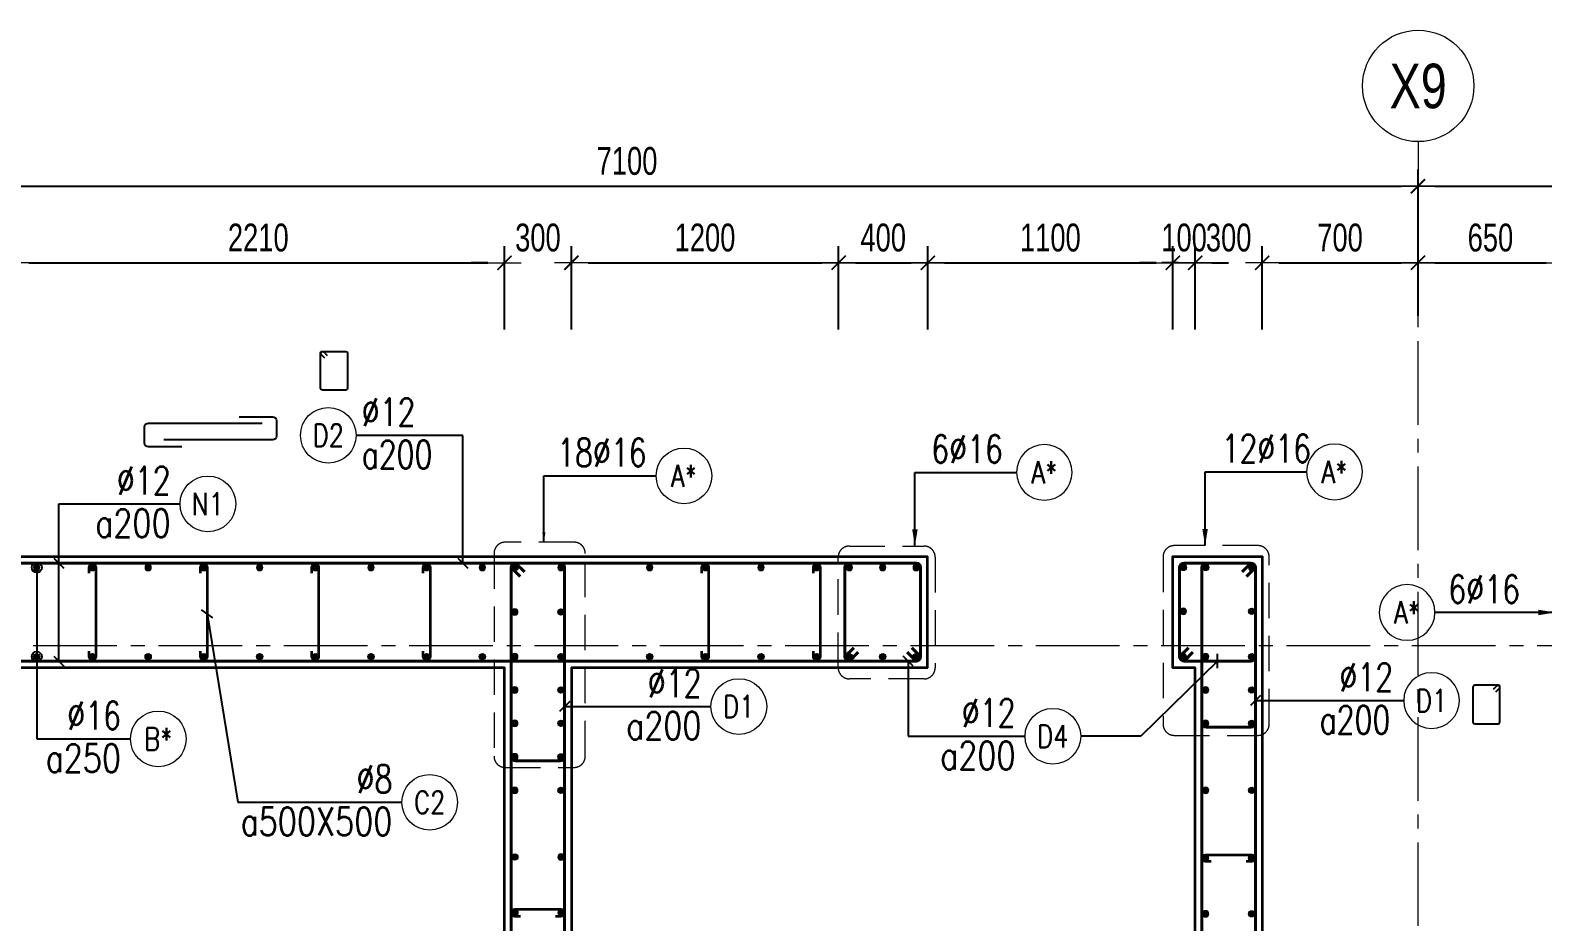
# Model space of a CAD drawing. Header units: millimetres. Extents: x 931337 to 1117500, y 19732 to 157199.
# Drawn here: x 1010173 to 1016962, y 115399 to 119401 of the extents above; entities that cross this region are included whole.
import ezdxf
from ezdxf.enums import TextEntityAlignment as Align

# ---------------------------------------------------------------- set-up
doc = ezdxf.new("R2010")
doc.units = ezdxf.units.MM
doc.header["$MEASUREMENT"] = 0
doc.linetypes.add('HIDDEN2', pattern=[4.7625, 3.175, -1.5875])
doc.linetypes.add('OF_Grid_1$0$CENTER2', pattern=[1.125, 0.75, -0.125, 0.125, -0.125])
doc.layers.get('0').update_dxf_attribs({"lineweight": 20})
doc.layers.get('Defpoints').update_dxf_attribs({"color": 151, "lineweight": 9})
for name, color, linetype, lineweight in [('KC-LEADER', 153, 'Continuous', 18), ('KC-THEP', 6, 'Continuous', 40), ('NDC_S_DIM', 1, 'Continuous', 15), ('NDC_S_HIDDEN', 8, 'HIDDEN2', 13), ('NDC_S_LEADER', 1, 'Continuous', 15), ('NDC_S_REBAR', 4, 'Continuous', 35), ('NDC_S_STIRRUP', 4, 'Continuous', 40), ('NDC_S_VN TEXT', 7, 'Continuous', 20), ('NDC_S_WALL', 6, 'Continuous', 35), ('OF_Grid_1$0$NDC_S_AXIS', 5, 'OF_Grid_1$0$CENTER2', 13), ('OF_Grid_1$0$NDC_S_SYMBOL', 1, 'Continuous', 15), ('OF_Grid_1$0$NDC_S_TEXT SYMBOL', 7, 'Continuous', 20)]:
    doc.layers.add(name, color=color, linetype=linetype, lineweight=lineweight)
doc.layers.add('Ligature', color=1, linetype='Continuous')
doc.styles.add('NDC_DIM', font='', dxfattribs={"width": 0.75})
doc.styles.add('NDC_EN TXT', font='romans.shx', dxfattribs={"width": 0.8})
doc.styles.add('OF_Grid_1$0$NDC_ANNO', font='', dxfattribs={"width": 0.8})
doc.styles.get('NDC_DIM').set_extended_font_data('Dotum')
doc.styles.get('OF_Grid_1$0$NDC_ANNO').set_extended_font_data('Dotum')
doc.dimstyles.new('NDC_dim_30', dxfattribs={"dimscale": 30, "dimtxt": 2.5, "dimasz": 1.5, "dimexe": 1.5, "dimexo": 2.5, "dimgap": 1, "dimtad": 1, "dimdec": 0, "dimzin": 0, "dimdsep": 46, "dimtxsty": 'NDC_DIM', "dimblk": 'DIMMARK', "dimcen": 0.09, "dimdle": 1.2, "dimclrd": 1, "dimclre": 1, "dimclrt": 3, "dimadec": 0, "dimazin": 0, "dimtfac": 1, "dimtdec": 0, "dimtix": 1, "dimtofl": 0, "dimtmove": 0, "dimatfit": 3, "dimfxl": 6, "dimfxlon": 1, "dimtolj": 1, "dimtzin": 0, "dimarcsym": 0})
doc.dimstyles.new('NDC_dim_50', dxfattribs={"dimscale": 50, "dimtxt": 2.5, "dimasz": 1.5, "dimexe": 1.5, "dimexo": 2.5, "dimgap": 1, "dimtad": 1, "dimdec": 0, "dimzin": 0, "dimdsep": 46, "dimtxsty": 'NDC_DIM', "dimblk": 'DIMMARK', "dimcen": 0.09, "dimdle": 1.2, "dimclrd": 1, "dimclre": 1, "dimclrt": 3, "dimadec": 0, "dimazin": 0, "dimtfac": 1, "dimtdec": 0, "dimtix": 1, "dimtofl": 0, "dimtmove": 0, "dimatfit": 3, "dimfxl": 6, "dimfxlon": 1, "dimtolj": 1, "dimtzin": 0, "dimarcsym": 0})

# ---------------------------------------------------------------- blocks, each defined once
blk = doc.blocks.new('THEP')
at = {"layer": 'KC-LEADER', "color": 6}
blk.add_circle((0, 0), 14, dxfattribs=at)
at = {"layer": 'KC-THEP'}
for p, q in [((-14, 0), (14, 0)), ((9.9, 9.9), (-9.9, -9.9)), ((-9.9, 9.9), (9.9, -9.9)), ((0, 14), (0, -14))]:
    blk.add_line(p, q, dxfattribs=at)
blk = doc.blocks.new('DIMMARK')
at = {"layer": 'NDC_S_DIM', "color": 1}
blk.add_line((-1.5, 0), (1, 0), dxfattribs=at)
at = {"layer": 'NDC_S_DIM', "color": 2, "const_width": 0.1}
blk.add_lwpolyline([(-0.424, -0.424), (0.424, 0.424)], dxfattribs=at)
blk = doc.blocks.new('*U9')
blk.add_circle((2.5, 0), 2.5)
at = {"layer": 'NDC_S_VN TEXT', "color": 3, "style": 'NDC_EN TXT', "width": 0.75}
blk.add_attdef('DK2', text='', height=2.5, dxfattribs=at).set_placement((-0.85, 0.85), align=Align.RIGHT)
at = {"layer": 'NDC_S_VN TEXT', "color": 7, "style": 'NDC_EN TXT', "width": 0.8}
blk.add_attdef('SH3', text='', height=2, dxfattribs=at).set_placement((2.5, 0), align=Align.MIDDLE)
blk = doc.blocks.new('*U10')
blk.add_circle((2.5, 0), 2.5)
at = {"layer": 'NDC_S_VN TEXT', "color": 3, "style": 'NDC_EN TXT'}
for tag, width, p in [('DK2', 0.75, (-0.85, 0.85)), ('KC2', 0.8, (-0.85, -2.97))]:
    blk.add_attdef(tag, text='', height=2.5, dxfattribs=dict(at, width=width)).set_placement(p, align=Align.RIGHT)
at = {"layer": 'NDC_S_VN TEXT', "color": 7, "style": 'NDC_EN TXT', "width": 0.8}
blk.add_attdef('SH3', text='', height=2, dxfattribs=at).set_placement((2.5, 0), align=Align.MIDDLE)
blk = doc.blocks.new('*U11')
blk.add_circle((-2.5, 0), 2.5)
at = {"layer": 'NDC_S_VN TEXT', "color": 3, "style": 'NDC_EN TXT', "width": 0.75}
for tag, p in [('DK1', (0.5, 0.85)), ('KC1', (0.5, -2.97))]:
    blk.add_attdef(tag, p, '', height=2.5, dxfattribs=at)
at = {"layer": 'NDC_S_VN TEXT', "color": 7, "style": 'NDC_EN TXT', "width": 0.8}
blk.add_attdef('SH2', text='', height=2, dxfattribs=at).set_placement((-2.5, 0), align=Align.MIDDLE)
blk = doc.blocks.new('*U13')
blk.add_circle((-2.5, 0), 2.5)
at = {"layer": 'NDC_S_VN TEXT', "color": 3, "style": 'NDC_EN TXT', "width": 0.75}
blk.add_attdef('DK1', (0.5, 0.85), '', height=2.5, dxfattribs=at)
at = {"layer": 'NDC_S_VN TEXT', "color": 7, "style": 'NDC_EN TXT', "width": 0.8}
blk.add_attdef('SH2', text='', height=2, dxfattribs=at).set_placement((-2.5, 0), align=Align.MIDDLE)
blk = doc.blocks.new('*D931')
at = {"layer": 'Defpoints', "color": 0, "ltscale": 200, "transparency": 16777216}
for p in [(1012301.9, 118356.8), (1012301.9, 116539.1), (1010091.7, 116352.9)]:
    blk.add_point(p, dxfattribs=at)
at = {"layer": 'NDC_S_DIM', "color": 1, "lineweight": -2, "ltscale": 200, "transparency": 16777216}
for p, q in [((1010091.7, 118056.8), (1010091.7, 118431.8)), ((1012301.9, 118056.8), (1012301.9, 118431.8)), ((1010166.7, 118356.8), (1012226.9, 118356.8))]:
    blk.add_line(p, q, dxfattribs=at)
at = {"layer": 'NDC_S_DIM', "color": 1, "lineweight": -2, "ltscale": 200, "transparency": 16777216, "xscale": 75, "yscale": 75, "zscale": 75, "rotation": 180}
blk.add_blockref('DIMMARK', (1010091.7, 118356.8), dxfattribs=at)
at = {"layer": 'NDC_S_DIM', "color": 1, "lineweight": -2, "ltscale": 200, "transparency": 16777216, "xscale": 75, "yscale": 75, "zscale": 75}
blk.add_blockref('DIMMARK', (1012301.9, 118356.8), dxfattribs=at)
at = {"layer": 'NDC_S_DIM', "color": 3, "ltscale": 200, "transparency": 16777216, "insert": (1011196.8, 118469.4), "char_height": 125, "attachment_point": 5, "style": 'NDC_DIM'}
blk.add_mtext('\\A1;2210', dxfattribs=at)
blk = doc.blocks.new('*D932')
at = {"layer": 'Defpoints', "color": 0, "ltscale": 200, "transparency": 16777216}
for p in [(1012601.9, 118356.8), (1012301.9, 116539.1), (1012601.9, 116539.1)]:
    blk.add_point(p, dxfattribs=at)
at = {"layer": 'NDC_S_DIM', "color": 1, "lineweight": -2, "ltscale": 200, "transparency": 16777216}
for p, q in [((1012301.9, 118056.8), (1012301.9, 118431.8)), ((1012601.9, 118056.8), (1012601.9, 118431.8)), ((1012226.9, 118356.8), (1012151.9, 118356.8)), ((1012676.9, 118356.8), (1012751.9, 118356.8))]:
    blk.add_line(p, q, dxfattribs=at)
at = {"layer": 'NDC_S_DIM', "color": 1, "lineweight": -2, "ltscale": 200, "transparency": 16777216, "xscale": 75, "yscale": 75, "zscale": 75}
blk.add_blockref('DIMMARK', (1012301.9, 118356.8), dxfattribs=at)
at = {"layer": 'NDC_S_DIM', "color": 1, "lineweight": -2, "ltscale": 200, "transparency": 16777216, "xscale": 75, "yscale": 75, "zscale": 75, "rotation": 180}
blk.add_blockref('DIMMARK', (1012601.9, 118356.8), dxfattribs=at)
at = {"layer": 'NDC_S_DIM', "color": 3, "ltscale": 200, "transparency": 16777216, "insert": (1012451.9, 118469.4), "char_height": 125, "attachment_point": 5, "style": 'NDC_DIM'}
blk.add_mtext('\\A1;300', dxfattribs=at)
blk = doc.blocks.new('*D933')
at = {"layer": 'Defpoints', "color": 0, "ltscale": 200, "transparency": 16777216}
for p in [(1013801.5, 118356.8), (1013801.5, 116824.9), (1012601.9, 116539.1)]:
    blk.add_point(p, dxfattribs=at)
at = {"layer": 'NDC_S_DIM', "color": 1, "lineweight": -2, "ltscale": 200, "transparency": 16777216}
for p, q in [((1012601.9, 118056.8), (1012601.9, 118431.8)), ((1013801.5, 118056.8), (1013801.5, 118431.8)), ((1012676.9, 118356.8), (1013726.5, 118356.8))]:
    blk.add_line(p, q, dxfattribs=at)
at = {"layer": 'NDC_S_DIM', "color": 1, "lineweight": -2, "ltscale": 200, "transparency": 16777216, "xscale": 75, "yscale": 75, "zscale": 75, "rotation": 180}
blk.add_blockref('DIMMARK', (1012601.9, 118356.8), dxfattribs=at)
at = {"layer": 'NDC_S_DIM', "color": 1, "lineweight": -2, "ltscale": 200, "transparency": 16777216, "xscale": 75, "yscale": 75, "zscale": 75}
blk.add_blockref('DIMMARK', (1013801.5, 118356.8), dxfattribs=at)
at = {"layer": 'NDC_S_DIM', "color": 3, "ltscale": 200, "transparency": 16777216, "insert": (1013201.7, 118469.4), "char_height": 125, "attachment_point": 5, "style": 'NDC_DIM'}
blk.add_mtext('\\A1;1200', dxfattribs=at)
blk = doc.blocks.new('*D934')
at = {"layer": 'Defpoints', "color": 0, "ltscale": 200, "transparency": 16777216}
for p in [(1014201.5, 118356.8), (1013801.5, 116824.9), (1014201.5, 116789.1)]:
    blk.add_point(p, dxfattribs=at)
at = {"layer": 'NDC_S_DIM', "color": 1, "lineweight": -2, "ltscale": 200, "transparency": 16777216}
for p, q in [((1013801.5, 118056.8), (1013801.5, 118431.8)), ((1014201.5, 118056.8), (1014201.5, 118431.8)), ((1013876.5, 118356.8), (1014126.5, 118356.8))]:
    blk.add_line(p, q, dxfattribs=at)
at = {"layer": 'NDC_S_DIM', "color": 1, "lineweight": -2, "ltscale": 200, "transparency": 16777216, "xscale": 75, "yscale": 75, "zscale": 75, "rotation": 180}
blk.add_blockref('DIMMARK', (1013801.5, 118356.8), dxfattribs=at)
at = {"layer": 'NDC_S_DIM', "color": 1, "lineweight": -2, "ltscale": 200, "transparency": 16777216, "xscale": 75, "yscale": 75, "zscale": 75}
blk.add_blockref('DIMMARK', (1014201.5, 118356.8), dxfattribs=at)
at = {"layer": 'NDC_S_DIM', "color": 3, "ltscale": 200, "transparency": 16777216, "insert": (1014001.5, 118469.4), "char_height": 125, "attachment_point": 5, "style": 'NDC_DIM'}
blk.add_mtext('\\A1;400', dxfattribs=at)
blk = doc.blocks.new('*D917')
at = {"layer": 'Defpoints', "color": 0, "ltscale": 200, "transparency": 16777216}
for p in [(1015301.9, 118356.8), (1014201.5, 116789.1), (1015301.9, 116682.3)]:
    blk.add_point(p, dxfattribs=at)
at = {"layer": 'NDC_S_DIM', "color": 1, "lineweight": -2, "ltscale": 200, "transparency": 16777216}
for p, q in [((1014201.5, 118056.8), (1014201.5, 118431.8)), ((1015301.9, 118056.8), (1015301.9, 118431.8)), ((1014276.5, 118356.8), (1015226.9, 118356.8))]:
    blk.add_line(p, q, dxfattribs=at)
at = {"layer": 'NDC_S_DIM', "color": 1, "lineweight": -2, "ltscale": 200, "transparency": 16777216, "xscale": 75, "yscale": 75, "zscale": 75, "rotation": 180}
blk.add_blockref('DIMMARK', (1014201.5, 118356.8), dxfattribs=at)
at = {"layer": 'NDC_S_DIM', "color": 1, "lineweight": -2, "ltscale": 200, "transparency": 16777216, "xscale": 75, "yscale": 75, "zscale": 75}
blk.add_blockref('DIMMARK', (1015301.9, 118356.8), dxfattribs=at)
at = {"layer": 'NDC_S_DIM', "color": 3, "ltscale": 200, "transparency": 16777216, "insert": (1014751.7, 118469.4), "char_height": 125, "attachment_point": 5, "style": 'NDC_DIM'}
blk.add_mtext('\\A1;1100', dxfattribs=at)
blk = doc.blocks.new('*D918')
at = {"layer": 'Defpoints', "color": 0, "ltscale": 200, "transparency": 16777216}
for p in [(1015401.9, 118356.8), (1015301.9, 116682.3), (1015401.9, 116539.1)]:
    blk.add_point(p, dxfattribs=at)
at = {"layer": 'NDC_S_DIM', "color": 1, "lineweight": -2, "ltscale": 200, "transparency": 16777216}
for p, q in [((1015301.9, 118056.8), (1015301.9, 118431.8)), ((1015401.9, 118056.8), (1015401.9, 118431.8)), ((1015226.9, 118356.8), (1015151.9, 118356.8)), ((1015476.9, 118356.8), (1015551.9, 118356.8))]:
    blk.add_line(p, q, dxfattribs=at)
at = {"layer": 'NDC_S_DIM', "color": 1, "lineweight": -2, "ltscale": 200, "transparency": 16777216, "xscale": 75, "yscale": 75, "zscale": 75}
blk.add_blockref('DIMMARK', (1015301.9, 118356.8), dxfattribs=at)
at = {"layer": 'NDC_S_DIM', "color": 1, "lineweight": -2, "ltscale": 200, "transparency": 16777216, "xscale": 75, "yscale": 75, "zscale": 75, "rotation": 180}
blk.add_blockref('DIMMARK', (1015401.9, 118356.8), dxfattribs=at)
at = {"layer": 'NDC_S_DIM', "color": 3, "ltscale": 200, "transparency": 16777216, "insert": (1015351.9, 118469.4), "char_height": 125, "attachment_point": 5, "style": 'NDC_DIM'}
blk.add_mtext('\\A1;100', dxfattribs=at)
blk = doc.blocks.new('*D919')
at = {"layer": 'Defpoints', "color": 0, "ltscale": 200, "transparency": 16777216}
for p in [(1015701.9, 118356.8), (1015401.9, 116539.1), (1015701.9, 116539.1)]:
    blk.add_point(p, dxfattribs=at)
at = {"layer": 'NDC_S_DIM', "color": 1, "lineweight": -2, "ltscale": 200, "transparency": 16777216}
for p, q in [((1015401.9, 118056.8), (1015401.9, 118431.8)), ((1015701.9, 118056.8), (1015701.9, 118431.8)), ((1015326.9, 118356.8), (1015251.9, 118356.8)), ((1015776.9, 118356.8), (1015851.9, 118356.8))]:
    blk.add_line(p, q, dxfattribs=at)
at = {"layer": 'NDC_S_DIM', "color": 1, "lineweight": -2, "ltscale": 200, "transparency": 16777216, "xscale": 75, "yscale": 75, "zscale": 75}
blk.add_blockref('DIMMARK', (1015401.9, 118356.8), dxfattribs=at)
at = {"layer": 'NDC_S_DIM', "color": 1, "lineweight": -2, "ltscale": 200, "transparency": 16777216, "xscale": 75, "yscale": 75, "zscale": 75, "rotation": 180}
blk.add_blockref('DIMMARK', (1015701.9, 118356.8), dxfattribs=at)
at = {"layer": 'NDC_S_DIM', "color": 3, "ltscale": 200, "transparency": 16777216, "insert": (1015551.9, 118469.4), "char_height": 125, "attachment_point": 5, "style": 'NDC_DIM'}
blk.add_mtext('\\A1;300', dxfattribs=at)
blk = doc.blocks.new('*D927')
at = {"layer": 'Defpoints', "color": 0, "ltscale": 200, "transparency": 16777216}
for p in [(1016401.7, 118700.8), (1016401.7, 117993.1), (1009301.9, 117897.8)]:
    blk.add_point(p, dxfattribs=at)
at = {"layer": 'NDC_S_DIM', "color": 1, "lineweight": -2, "ltscale": 200, "transparency": 16777216}
for p, q in [((1009301.9, 118400.8), (1009301.9, 118775.8)), ((1016401.7, 118400.8), (1016401.7, 118775.8)), ((1009376.9, 118700.8), (1016326.7, 118700.8))]:
    blk.add_line(p, q, dxfattribs=at)
at = {"layer": 'NDC_S_DIM', "color": 1, "lineweight": -2, "ltscale": 200, "transparency": 16777216, "xscale": 75, "yscale": 75, "zscale": 75, "rotation": 180}
blk.add_blockref('DIMMARK', (1009301.9, 118700.8), dxfattribs=at)
at = {"layer": 'NDC_S_DIM', "color": 1, "lineweight": -2, "ltscale": 200, "transparency": 16777216, "xscale": 75, "yscale": 75, "zscale": 75}
blk.add_blockref('DIMMARK', (1016401.7, 118700.8), dxfattribs=at)
at = {"layer": 'NDC_S_DIM', "color": 3, "ltscale": 200, "transparency": 16777216, "insert": (1012851.8, 118813.4), "char_height": 125, "attachment_point": 5, "style": 'NDC_DIM'}
blk.add_mtext('\\A1;7100', dxfattribs=at)
blk = doc.blocks.new('*U87')
at = {"layer": 'OF_Grid_1$0$NDC_S_SYMBOL'}
blk.add_line((0, 5), (0, 9), dxfattribs=at)
blk.add_circle((0, 0), 5, dxfattribs=at)
at = {"layer": 'OF_Grid_1$0$NDC_S_TEXT SYMBOL', "color": 7, "style": 'OF_Grid_1$0$NDC_ANNO', "width": 0.8}
blk.add_attdef('GRID', text='', height=4, dxfattribs=at).set_placement((0, 0), align=Align.MIDDLE)
blk = doc.blocks.new('*D911')
at = {"layer": 'Defpoints', "color": 0, "ltscale": 200, "transparency": 16777216}
for p in [(1016401.7, 118356.8), (1016401.7, 117993.1), (1015701.9, 116539.1)]:
    blk.add_point(p, dxfattribs=at)
at = {"layer": 'NDC_S_DIM', "color": 1, "lineweight": -2, "ltscale": 200, "transparency": 16777216}
for p, q in [((1015701.9, 118056.8), (1015701.9, 118431.8)), ((1016401.7, 118118.1), (1016401.7, 118431.8)), ((1015776.9, 118356.8), (1016326.7, 118356.8))]:
    blk.add_line(p, q, dxfattribs=at)
at = {"layer": 'NDC_S_DIM', "color": 1, "lineweight": -2, "ltscale": 200, "transparency": 16777216, "xscale": 75, "yscale": 75, "zscale": 75, "rotation": 180}
blk.add_blockref('DIMMARK', (1015701.9, 118356.8), dxfattribs=at)
at = {"layer": 'NDC_S_DIM', "color": 1, "lineweight": -2, "ltscale": 200, "transparency": 16777216, "xscale": 75, "yscale": 75, "zscale": 75}
blk.add_blockref('DIMMARK', (1016401.7, 118356.8), dxfattribs=at)
at = {"layer": 'NDC_S_DIM', "color": 3, "ltscale": 200, "transparency": 16777216, "insert": (1016051.8, 118469.4), "char_height": 125, "attachment_point": 5, "style": 'NDC_DIM'}
blk.add_mtext('\\A1;700', dxfattribs=at)
blk = doc.blocks.new('*D912')
at = {"layer": 'Defpoints', "color": 0, "ltscale": 200, "transparency": 16777216}
for p in [(1017051.9, 118356.8), (1017051.9, 118063.5), (1016401.7, 117993.1)]:
    blk.add_point(p, dxfattribs=at)
at = {"layer": 'NDC_S_DIM', "color": 1, "lineweight": -2, "ltscale": 200, "transparency": 16777216}
for p, q in [((1016401.7, 118118.1), (1016401.7, 118431.8)), ((1017051.9, 118188.5), (1017051.9, 118431.8)), ((1016476.7, 118356.8), (1016976.9, 118356.8))]:
    blk.add_line(p, q, dxfattribs=at)
at = {"layer": 'NDC_S_DIM', "color": 1, "lineweight": -2, "ltscale": 200, "transparency": 16777216, "xscale": 75, "yscale": 75, "zscale": 75, "rotation": 180}
blk.add_blockref('DIMMARK', (1016401.7, 118356.8), dxfattribs=at)
at = {"layer": 'NDC_S_DIM', "color": 1, "lineweight": -2, "ltscale": 200, "transparency": 16777216, "xscale": 75, "yscale": 75, "zscale": 75}
blk.add_blockref('DIMMARK', (1017051.9, 118356.8), dxfattribs=at)
at = {"layer": 'NDC_S_DIM', "color": 3, "ltscale": 200, "transparency": 16777216, "insert": (1016726.8, 118469.4), "char_height": 125, "attachment_point": 5, "style": 'NDC_DIM'}
blk.add_mtext('\\A1;650', dxfattribs=at)
blk = doc.blocks.new('*D913')
at = {"layer": 'Defpoints', "color": 0, "ltscale": 200, "transparency": 16777216}
for p in [(1021701.7, 118700.8), (1016401.7, 117993.1), (1021701.7, 117039.1)]:
    blk.add_point(p, dxfattribs=at)
at = {"layer": 'NDC_S_DIM', "color": 1, "lineweight": -2, "ltscale": 200, "transparency": 16777216}
for p, q in [((1016401.7, 118400.8), (1016401.7, 118775.8)), ((1021701.7, 118400.8), (1021701.7, 118775.8)), ((1016476.7, 118700.8), (1021626.7, 118700.8))]:
    blk.add_line(p, q, dxfattribs=at)
at = {"layer": 'NDC_S_DIM', "color": 1, "lineweight": -2, "ltscale": 200, "transparency": 16777216, "xscale": 75, "yscale": 75, "zscale": 75, "rotation": 180}
blk.add_blockref('DIMMARK', (1016401.7, 118700.8), dxfattribs=at)
at = {"layer": 'NDC_S_DIM', "color": 1, "lineweight": -2, "ltscale": 200, "transparency": 16777216, "xscale": 75, "yscale": 75, "zscale": 75}
blk.add_blockref('DIMMARK', (1021701.7, 118700.8), dxfattribs=at)
at = {"layer": 'NDC_S_DIM', "color": 3, "ltscale": 200, "transparency": 16777216, "insert": (1019051.7, 118813.4), "char_height": 125, "attachment_point": 5, "style": 'NDC_DIM'}
blk.add_mtext('\\A1;5300', dxfattribs=at)

msp = doc.modelspace()

# ---------------------------------------------------------------- linework, layer by layer
at = {"layer": 'Ligature'}
for points in [[(1011494.771, 117928.903), (1011478.805, 117944.869, -0.66817864), (1011484.578, 117958.807), (1011589.207, 117958.807, -0.41421356), (1011597.372, 117950.642), (1011597.372, 117793.535, -0.41421356), (1011589.207, 117785.37), (1011484.578, 117785.37, -0.41421356), (1011476.413, 117793.535), (1011476.413, 117950.642, -0.66817864), (1011490.351, 117956.416), (1011506.317, 117940.45)], [(1016750.714, 116430.488), (1016766.68, 116446.454, 0.66817864), (1016760.907, 116460.392), (1016656.278, 116460.392, 0.41421356), (1016648.113, 116452.228), (1016648.113, 116295.12, 0.41421356), (1016656.278, 116286.955), (1016760.907, 116286.955, 0.41421356), (1016769.072, 116295.12), (1016769.072, 116452.228, 0.66817864), (1016755.133, 116458.001), (1016739.168, 116442.035)]]:
    msp.add_lwpolyline(points, format="xyb", dxfattribs=at)
at = {"layer": 'Ligature', "elevation": 0.03}
for points in [[(1011110.806, 117665.962), (1011261.026, 117665.962, -0.41421356), (1011278.629, 117648.359), (1011278.629, 117579.237, -0.41421356), (1011261.026, 117561.634), (1010772.859, 117561.634)], [(1011214.423, 117635.906), (1010702.754, 117635.906, 0.41421356), (1010685.151, 117618.303), (1010685.151, 117549.182, 0.41421356), (1010702.754, 117531.579), (1010852.974, 117531.579)]]:
    msp.add_lwpolyline(points, format="xyb", dxfattribs=at)
at = {"layer": 'NDC_S_HIDDEN', "ltscale": 50}
for points in [[(1012614.223, 117102.458), (1012304.779, 117102.458, 0.41421356), (1012254.779, 117052.458), (1012254.779, 116141.513, 0.41421356), (1012304.779, 116091.513), (1012614.223, 116091.513, 0.41421356), (1012664.223, 116141.513), (1012664.223, 117052.458, 0.41421356)], [(1013849.513, 117085.215), (1014184.737, 117085.215, -0.41421356), (1014234.737, 117035.215), (1014234.737, 116539.057, -0.41421356), (1014184.737, 116489.057), (1013849.513, 116489.057, -0.41421356), (1013799.513, 116539.057), (1013799.513, 117035.215, -0.41421356)], [(1015683.74, 117087.203), (1015307.703, 117087.203, 0.41421356), (1015257.703, 117037.203), (1015257.703, 116285.445, 0.41421356), (1015307.703, 116235.445), (1015683.74, 116235.445, 0.41421356), (1015733.74, 116285.445), (1015733.74, 117037.203, 0.41421356)]]:
    msp.add_lwpolyline(points, format="xyb", close=True, dxfattribs=at)
at = {"layer": 'NDC_S_REBAR'}
for points in [[(1010437.483, 116964.057), (1010437.483, 116989.057, -1), (1010467.483, 116989.057), (1010467.483, 116589.057, -1), (1010437.483, 116589.057), (1010437.483, 116614.057)], [(1010937.483, 116964.057), (1010937.483, 116989.057, -1), (1010967.483, 116989.057), (1010967.483, 116589.057, -1), (1010937.483, 116589.057), (1010937.483, 116614.057)], [(1011437.483, 116964.057), (1011437.483, 116989.057, -1), (1011467.483, 116989.057), (1011467.483, 116589.057, -1), (1011437.483, 116589.057), (1011437.483, 116614.057)], [(1011937.483, 116964.057), (1011937.483, 116989.057, -1), (1011967.483, 116989.057), (1011967.483, 116589.057, -1), (1011937.483, 116589.057), (1011937.483, 116614.057)], [(1013188.025, 116964.057), (1013188.025, 116989.057, -1), (1013218.025, 116989.057), (1013218.025, 116589.057, -1), (1013188.025, 116589.057), (1013188.025, 116614.057)], [(1013688.025, 116964.057), (1013688.025, 116989.057, -1), (1013718.025, 116989.057), (1013718.025, 116589.057, -1), (1013688.025, 116589.057), (1013688.025, 116614.057)], [(1015473.341, 115669.139), (1015448.341, 115669.139, -1), (1015448.341, 115699.139), (1015655.365, 115699.139, -1), (1015655.365, 115669.139), (1015630.365, 115669.139)], [(1012530.365, 115424.057), (1012555.365, 115424.057, 1), (1012555.365, 115454.057), (1012348.341, 115454.057, 1), (1012348.341, 115424.057), (1012373.341, 115424.057)]]:
    msp.add_lwpolyline(points, format="xyb", dxfattribs=at)
at = {"layer": 'NDC_S_STIRRUP'}
for points in [[(1014109.513, 116609.057), (1014149.513, 116569.057, 0.41421356), (1014169.513, 116589.057), (1014169.513, 116989.057, 0.41421356), (1014149.513, 117009.057), (1009351.853, 117009.057, 0.41421356), (1009331.853, 116989.057), (1009331.853, 116589.057, 0.41421356), (1009351.853, 116569.057), (1014149.513, 116569.057, 0.41421356), (1014169.513, 116589.057), (1014129.513, 116629.057)], [(1012371.853, 104729.057), (1012331.853, 104689.057, 0.41421356), (1012351.853, 104669.057), (1012551.853, 104669.057, 0.41421356), (1012571.853, 104689.057), (1012571.853, 116989.057, 0.41421356), (1012551.853, 117009.057), (1012351.853, 117009.057, 0.41421356), (1012331.853, 116989.057), (1012331.853, 104689.057, 0.41421356), (1012351.853, 104669.057), (1012391.853, 104709.057)], [(1012371.853, 116949.057), (1012331.853, 116989.057, -0.41421356), (1012351.853, 117009.057), (1012551.853, 117009.057, -0.41421356), (1012571.853, 116989.057), (1012571.853, 116140.447, -0.41421356), (1012551.853, 116120.447), (1012351.853, 116120.447, -0.41421356), (1012331.853, 116140.447), (1012331.853, 116989.057, -0.41421356), (1012351.853, 117009.057), (1012391.853, 116969.057)], [(1013869.513, 116629.057), (1013829.513, 116589.057, 0.41421356), (1013849.513, 116569.057), (1014149.513, 116569.057, 0.41421356), (1014169.513, 116589.057), (1014169.513, 116989.057, 0.41421356), (1014149.513, 117009.057), (1013849.513, 117009.057, 0.41421356), (1013829.513, 116989.057), (1013829.513, 116589.057, 0.41421356), (1013849.513, 116569.057), (1013889.513, 116609.057)], [(1015391.853, 116609.057), (1015351.853, 116569.057, -0.41421356), (1015331.853, 116589.057), (1015331.853, 116989.057, -0.41421356), (1015351.853, 117009.057), (1015651.853, 117009.057, -0.41421356), (1015671.853, 116989.057), (1015671.853, 116589.057, -0.41421356), (1015651.853, 116569.057), (1015351.853, 116569.057, -0.41421356), (1015331.853, 116589.057), (1015371.853, 116629.057)], [(1015631.853, 116949.057), (1015671.853, 116989.057, 0.41421356), (1015651.853, 117009.057), (1015451.853, 117009.057, 0.41421356), (1015431.853, 116989.057), (1015431.853, 116291.617, 0.41421356), (1015451.853, 116271.617), (1015651.853, 116271.617, 0.41421356), (1015671.853, 116291.617), (1015671.853, 116989.057, 0.41421356), (1015651.853, 117009.057), (1015611.853, 116969.057)], [(1015631.853, 104729.057), (1015671.853, 104689.057, -0.41421356), (1015651.853, 104669.057), (1015451.853, 104669.057, -0.41421356), (1015431.853, 104689.057), (1015431.853, 116989.057, -0.41421356), (1015451.853, 117009.057), (1015651.853, 117009.057, -0.41421356), (1015671.853, 116989.057), (1015671.853, 104689.057, -0.41421356), (1015651.853, 104669.057), (1015611.853, 104709.057)]]:
    msp.add_lwpolyline(points, format="xyb", dxfattribs=at)
at = {"layer": 'NDC_S_WALL'}
msp.add_lwpolyline([(1009301.853, 104639.057), (1009301.853, 117039.057), (1014199.513, 117039.057), (1014199.513, 116539.057), (1012601.853, 116539.057), (1012601.853, 114339.057), (1015401.853, 114339.057), (1015401.853, 116539.057), (1015301.853, 116539.057), (1015301.853, 117039.057), (1015701.853, 117039.057), (1015701.853, 107639.057)], dxfattribs=at)
msp.add_lwpolyline([(1012301.853, 105139.057), (1012301.853, 116539.057), (1009601.853, 116539.057), (1009601.853, 105139.057)], close=True, dxfattribs=at)
at = {"layer": 'OF_Grid_1$0$NDC_S_AXIS', "ltscale": 500}
for p, q in [((1016402.653, 103004.688), (1016402.653, 118700.803)), ((1007374.674, 116639.057), (1023224.998, 116639.057))]:
    msp.add_line(p, q, dxfattribs=at)

# ---------------------------------------------------------------- block references
at = {"layer": 'KC-THEP', "xscale": -1}
for p, rotation in [((1010202.483, 116989.057), 170.331435563619), ((1010452.483, 116989.057), 170.331435563619), ((1010702.483, 116989.057), 170.331435563619), ((1010952.483, 116989.057), 170.331435563619), ((1011202.483, 116989.057), 170.331435563619), ((1011452.483, 116989.057), 170.331435563619), ((1011702.483, 116989.057), 170.331435563619), ((1011952.483, 116989.057), 170.331435563619), ((1012202.483, 116989.057), 170.331435563619), ((1012555.365, 116989.057), 170.331435563619), ((1012953.025, 116989.057), 170.331435563619), ((1013203.025, 116989.057), 170.331435563619), ((1013453.025, 116989.057), 170.331435563619), ((1013703.025, 116989.057), 170.331435563619), ((1013849.513, 116989.057), 170.331435563619), ((1013999.513, 116989.057), 170.331435563619), ((1014149.513, 116989.057), 170.331435563619), ((1015655.365, 116989.057), 170.331435563619), ((1012348.341, 116789.543), 350.3314355636191), ((1015348.341, 116792.366), 350.3314355636191), ((1012348.341, 116589.057), 350.3314355636191), ((1015348.341, 116589.057), 350.3314355636191), ((1015448.341, 116589.057), 350.3314355636191), ((1012348.341, 116439.057), 350.3314355636191), ((1015448.341, 116439.057), 350.3314355636191), ((1012348.341, 116289.057), 350.3314355636191), ((1015448.341, 116289.057), 350.3314355636191), ((1012348.341, 116139.057), 350.3314355636191), ((1012348.341, 115989.057), 350.3314355636191), ((1015448.341, 115989.057), 350.3314355636191), ((1012555.365, 115689.057), 170.331435563619), ((1015448.341, 115684.139), 350.3314355636191), ((1012555.365, 115439.057), 170.331435563619), ((1015448.341, 115434.139), 350.3314355636191)]:
    msp.add_blockref('THEP', p, dxfattribs=dict(at, rotation=rotation))
at = {"layer": 'KC-THEP'}
for p, rotation in [((1012348.341, 116989.057), 189.6685644363809), ((1015348.341, 116989.057), 189.6685644363809), ((1015448.341, 116989.057), 189.6685644363809), ((1012555.365, 116789.543), 9.66856443638095), ((1015655.365, 116792.366), 9.66856443638095), ((1010202.483, 116589.057), 9.66856443638095), ((1010452.483, 116589.057), 9.66856443638095), ((1010702.483, 116589.057), 9.66856443638095), ((1010952.483, 116589.057), 9.66856443638095), ((1011202.483, 116589.057), 9.66856443638095), ((1011452.483, 116589.057), 9.66856443638095), ((1011702.483, 116589.057), 9.66856443638095), ((1011952.483, 116589.057), 9.66856443638095), ((1012202.483, 116589.057), 9.66856443638095), ((1012555.365, 116589.057), 9.66856443638095), ((1012953.025, 116589.057), 9.668564436380946), ((1013203.025, 116589.057), 9.668564436380946), ((1013453.025, 116589.057), 9.668564436380946), ((1013703.025, 116589.057), 9.668564436380946), ((1013849.513, 116589.057), 9.668564436380946), ((1013999.513, 116589.057), 9.668564436380946), ((1014149.513, 116589.057), 9.668564436380946), ((1015655.365, 116589.057), 9.66856443638095), ((1012555.365, 116439.057), 9.66856443638095), ((1015655.365, 116439.057), 9.66856443638095), ((1012555.365, 116289.057), 9.66856443638095), ((1015655.365, 116289.057), 9.66856443638095), ((1012555.365, 116139.057), 9.66856443638095), ((1012555.365, 115989.057), 9.66856443638095), ((1015655.365, 115989.057), 9.66856443638095), ((1012348.341, 115689.057), 189.6685644363809), ((1015655.365, 115684.139), 9.66856443638095), ((1012348.341, 115439.057), 189.6685644363809), ((1015655.365, 115434.139), 9.66856443638095)]:
    msp.add_blockref('THEP', p, dxfattribs=dict(at, rotation=rotation))
at = {"layer": 'NDC_S_VN TEXT', "xscale": 50, "yscale": 50, "zscale": 50}
for name, p, values in [('*U11', (1011636.04, 117582.272), {'SH2': 'D2', 'DK1': '%%C12', 'KC1': 'a200'}), ('*U9', (1012982.306, 117400.347), {'SH3': 'A*', 'DK2': '18%%C16'}), ('*U10', (1010845.811, 117274.335), {'SH3': 'N1', 'DK2': '%%C12', 'KC2': 'a200'}), ('*U10', (1013228.607, 116364.871), {'SH3': 'D1', 'DK2': '%%C12', 'KC2': 'a200'}), ('*U10', (1010623.095, 116219.345), {'SH3': 'B*', 'DK2': '%%C16', 'KC2': 'a250'}), ('*U10', (1014637.943, 116231.358), {'SH3': 'D4', 'DK2': '%%C12', 'KC2': 'a200'}), ('*U10', (1011841.122, 115934.856), {'SH3': 'C2', 'DK2': '%%c8', 'KC2': 'a500X500'})]:
    msp.add_blockref(name, p, dxfattribs=at).add_auto_attribs(values)
at = {"layer": 'NDC_S_VN TEXT'}
ref = msp.add_blockref('*U13', (1014599.656, 117416.048), dxfattribs=dict(at, xscale=-50, yscale=50, zscale=50))
ref.add_attrib('SH2', 'A*', dxfattribs={"color": 7, "height": 100, "style": 'NDC_EN TXT', "width": 0.8}).set_placement((1014724.656, 117416.048), align=Align.MIDDLE)
ref.add_attrib('DK1', '6%%C16', (1014217.513, 117458.323), dxfattribs={"color": 3, "height": 125, "style": 'NDC_EN TXT', "width": 0.75})
ref = msp.add_blockref('*U13', (1015901.975, 117418.035), dxfattribs=dict(at, xscale=-50, yscale=50, zscale=50))
ref.add_attrib('SH2', 'A*', dxfattribs={"color": 7, "height": 100, "style": 'NDC_EN TXT', "width": 0.8}).set_placement((1016026.975, 117418.035), align=Align.MIDDLE)
ref.add_attrib('DK1', '12%%C16', (1015519.833, 117460.311), dxfattribs={"color": 3, "height": 125, "style": 'NDC_EN TXT', "width": 0.75})
ref = msp.add_blockref('*U9', (1016477.796, 116787.317), dxfattribs=dict(at, xscale=-50, yscale=50, zscale=50))
ref.add_attrib('SH3', 'A*', dxfattribs={"color": 7, "height": 100, "style": 'NDC_EN TXT', "width": 0.8}).set_placement((1016352.796, 116787.317), align=Align.MIDDLE)
ref.add_attrib('DK2', '6%%C16', dxfattribs={"color": 3, "height": 125, "style": 'NDC_EN TXT', "width": 0.75}).set_placement((1016859.581, 116829.593), align=Align.RIGHT)
ref = msp.add_blockref('*U11', (1016337.79, 116391.489), dxfattribs=dict(at, xscale=-50, yscale=50, zscale=50))
ref.add_attrib('SH2', 'D1', dxfattribs={"color": 7, "height": 100, "style": 'NDC_EN TXT', "width": 0.8}).set_placement((1016462.79, 116391.489), align=Align.MIDDLE)
ref.add_attrib('DK1', '%%C12', (1016049.397, 116433.765), dxfattribs={"color": 3, "height": 125, "style": 'NDC_EN TXT', "width": 0.75})
ref.add_attrib('KC1', 'a200', (1015960.112, 116242.862), dxfattribs={"color": 3, "height": 125, "style": 'NDC_EN TXT', "width": 0.75})
at = {"layer": 'OF_Grid_1$0$NDC_S_AXIS'}
ref = msp.add_blockref('*U87', (1016402.653, 119150.803), dxfattribs=dict(at, xscale=50, yscale=50, zscale=50, rotation=180))
ref.add_attrib('GRID', 'X9', dxfattribs={"layer": 'OF_Grid_1$0$NDC_S_TEXT SYMBOL', "color": 7, "height": 200, "style": 'OF_Grid_1$0$NDC_ANNO', "width": 0.8}).set_placement((1016402.653, 119150.803), align=Align.MIDDLE)

# ---------------------------------------------------------------- dimensions: what is measured, and where the dimension line sits
at = {"layer": 'NDC_S_DIM', "ltscale": 200}
for base, p1, p2, picture, middle in [((1016401.653, 118700.803), (1009301.853, 117897.832), (1016401.653, 117993.099), '*D927', (1012851.753, 118813.388)), ((1021701.653, 118700.803), (1016401.653, 117993.099), (1021701.653, 117039.057), '*D913', (1019051.653, 118813.388)), ((1012301.853, 118356.809), (1010091.694, 116352.921), (1012301.853, 116539.057), '*D931', (1011196.773, 118469.393)), ((1012601.853, 118356.809), (1012301.853, 116539.057), (1012601.853, 116539.057), '*D932', (1012451.853, 118469.393)), ((1013801.513, 118356.809), (1012601.853, 116539.057), (1013801.513, 116824.872), '*D933', (1013201.683, 118469.393)), ((1014201.513, 118356.809), (1013801.513, 116824.872), (1014201.513, 116789.057), '*D934', (1014001.513, 118469.393)), ((1015301.853, 118356.809), (1014201.513, 116789.057), (1015301.853, 116682.294), '*D917', (1014751.683, 118469.393)), ((1015401.853, 118356.809), (1015301.853, 116682.294), (1015401.853, 116539.057), '*D918', (1015351.853, 118469.393)), ((1015701.853, 118356.809), (1015401.853, 116539.057), (1015701.853, 116539.057), '*D919', (1015551.853, 118469.393)), ((1016401.653, 118356.809), (1015701.853, 116539.057), (1016401.653, 117993.099), '*D911', (1016051.753, 118469.393)), ((1017051.853, 118356.809), (1016401.653, 117993.099), (1017051.853, 118063.475), '*D912', (1016726.753, 118469.393))]:
    dim = msp.add_linear_dim(base=base, p1=p1, p2=p2, dimstyle='NDC_dim_50', override={"dimtmove": 1}, dxfattribs=at)
    dim.commit()
    dim.dimension.update_dxf_attribs({"geometry": picture, "text_midpoint": middle})

# ---------------------------------------------------------------- leaders
at = {"layer": 'NDC_S_LEADER'}
for points, dimstyle, override in [([(1012114.502, 117009.057), (1012114.502, 117582.272), (1011636.04, 117582.272)], 'NDC_dim_30', {"dimtad": 0, "dimldrblk": 'Oblique'}), ([(1012478.578, 117102.458), (1012478.578, 117400.347), (1012982.306, 117400.347)], 'NDC_dim_30', {"dimtad": 0}), ([(1014143.771, 117085.215), (1014143.771, 117416.048), (1014599.656, 117416.048)], 'NDC_dim_50', {"dimtad": 0}), ([(1015446.09, 117087.203), (1015446.09, 117418.035), (1015901.975, 117418.035)], 'NDC_dim_50', {"dimtad": 0}), ([(1010301.072, 116569.057), (1010301.072, 117274.154), (1010845.811, 117274.154)], 'NDC_dim_30', {"dimtad": 0, "dimldrblk": 'Oblique'}), ([(1010301.072, 117009.057), (1010301.072, 117274.154), (1010845.811, 117274.154)], 'NDC_dim_30', {"dimtad": 0, "dimldrblk": 'Oblique'}), ([(1010202.483, 116989.057), (1010202.483, 116219.164), (1010623.095, 116219.164)], 'NDC_dim_30', {"dimgap": 1, "dimtad": 0, "dimldrblk": 'Origin'}), ([(1010967.483, 116780.961), (1011105.093, 115934.856), (1011841.122, 115934.856)], 'NDC_dim_30', {"dimtad": 0, "dimldrblk": 'Oblique'}), ([(1017016.629, 116787.136), (1016477.796, 116787.136)], 'NDC_dim_50', {"dimgap": 1, "dimtad": 0}), ([(1010202.483, 116589.057), (1010202.483, 116219.164), (1010623.095, 116219.164)], 'NDC_dim_30', {"dimgap": 1, "dimtad": 0, "dimldrblk": 'Origin'}), ([(1014113.461, 116569.057), (1014113.461, 116231.358), (1014637.943, 116231.358)], 'NDC_dim_30', {"dimtad": 0, "dimldrblk": 'Oblique'}), ([(1015501.853, 116569.057), (1015157.608, 116232.237), (1014887.943, 116231.358)], 'NDC_dim_30', {"dimtad": 0, "dimldrblk": 'Oblique'}), ([(1012571.853, 116364.871), (1013228.607, 116364.871)], 'NDC_dim_30', {"dimtad": 0, "dimldrblk": 'Oblique'}), ([(1015671.853, 116391.489), (1016339.865, 116391.489)], 'NDC_dim_30', {"dimtad": 0, "dimldrblk": 'Oblique'})]:
    msp.add_leader(points, dimstyle=dimstyle, override=override, dxfattribs=at)

doc.saveas('drawing.dxf')
